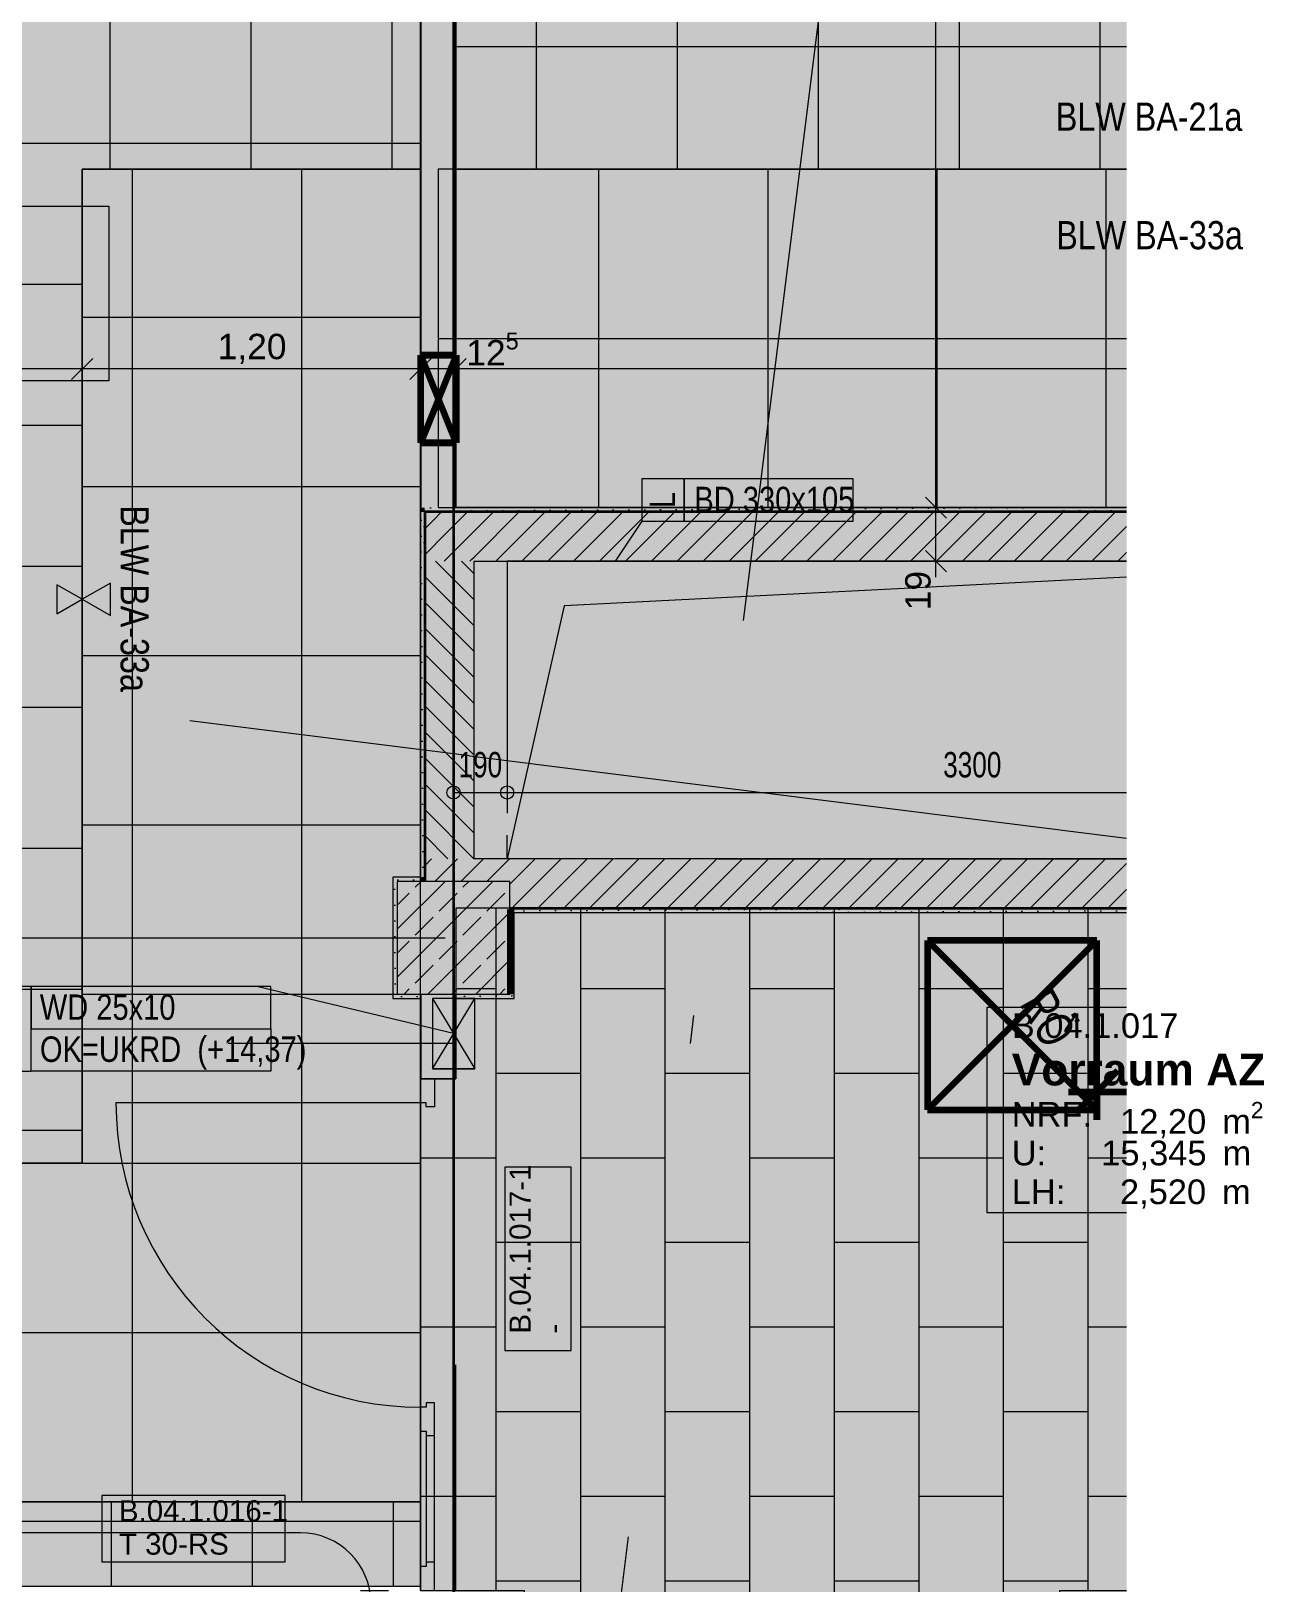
# Model space of a CAD drawing. Header units: metres. Extents: x -22.4 to 53.1, y 133.6 to 157.9.
# Drawn here: x 29.27 to 33.64, y 143.82 to 149.32 of the extents above; entities that cross this region are included whole.
import ezdxf

# ---------------------------------------------------------------- set-up
doc = ezdxf.new("R2010")
doc.units = ezdxf.units.M
doc.header["$MEASUREMENT"] = 0
for name, pattern in [('Punktlinie', [0.0035, 0, -0.0035]), ('Strich-Doppel-Punktlinie', [0.006, 0.004, -0.0005, 0.00025, -0.0005, 0.00025, -0.0005]), ('Strichlinie', [0.004, 0.003, -0.001]), ('Strichlinie-über-Schnitt', [0.0023, 0.0008, -0.0015]), ('Strichpunktlinie', [0.006703, 0.003528, -0.001764, 0, -0.001411])]:
    doc.linetypes.add(name, pattern=pattern)
for name, color, linetype in [('00  Raster', 7, 'Continuous'), ('10  Stützen', 7, 'Continuous'), ('10  Stützen_Schnittschraffur', 7, 'Continuous'), ('10  Treppen + Rampen', 7, 'Continuous'), ('10  Wand Massiv', 7, 'Continuous'), ('10  Wand Massiv_Schnittschraffur', 7, 'Continuous'), ('20  Boden Aufbauten', 7, 'Continuous'), ('20  Boden Aufbauten_Deckschraffur', 7, 'Continuous'), ('20  Bodenspiegel + Einbauten', 7, 'Continuous'), ('20  Dach Aufbauten', 7, 'Continuous'), ('20  Wand Leichtbau', 7, 'Continuous'), ('20  Wand Leichtbau_Deckschraffur', 7, 'Continuous'), ('20  Wand Leichtbau_Schnittschraffur', 7, 'Continuous'), ('20  Wand Leichtbau_Tür', 7, 'Continuous'), ('40 Bemaßung 1_ 50 Bodenspiegel', 7, 'Continuous'), ('40 Text Ausbau 1_50 Bodenspiegel', 7, 'Continuous'), ('50  NUF - Raumstempel', 7, 'Continuous'), ('BAE-SUD-Bem', 7, 'Continuous'), ('BAE-SUD-DD', 7, 'Continuous'), ('BAE-SUD-Text', 7, 'Continuous'), ('EPS-SUD-BD', 7, 'Continuous'), ('EPS-SUD-DD', 7, 'Continuous'), ('EPS-SUD-WD', 7, 'Continuous'), ('Neubau_10  Treppen + Rampen', 7, 'Continuous'), ('Neubau_20  Boden Aufbauten', 7, 'Continuous'), ('Neubau_20  Boden Aufbauten_Deckschraffur', 7, 'Continuous'), ('Neubau_20  Möbel', 7, 'Continuous'), ('Neubau_20  Wand Leichtbau', 7, 'Continuous'), ('Neubau_40 Text Ausbau 1_50 Bodenspiegel', 7, 'Continuous'), ('Neubau_50  NUF - Raumstempel', 7, 'Continuous'), ('Neubau_50 NUF - Raumstempel MIETERAUSBAU', 7, 'Continuous')]:
    doc.layers.add(name, color=color, linetype=linetype)
doc.styles.add('ERSTELLTER_STIL_1', font='')
doc.styles.add('ERSTELLTER_STIL_2', font='')
doc.styles.add('ERSTELLTER_STIL_3', font='')
doc.styles.get('ERSTELLTER_STIL_1').set_extended_font_data('Arial')
doc.styles.get('ERSTELLTER_STIL_2').set_extended_font_data('Arial Narrow')
doc.styles.get('ERSTELLTER_STIL_3').set_extended_font_data('Arial', bold=True)
pattern_1 = [(26.86749, (-110.107942, 75.264664), (-0.0112982155, 0.0223013526), [0, -0.025])]
pattern_2 = [(224.999996, (-110.10794, 75.264664), (-0.045961936, 0.045961942), [])]
pattern_3 = [(44.999996, (-110.10794, 75.264664), (-0.045961936, 0.045961942), [])]

# ---------------------------------------------------------------- blocks, each defined once
blk = doc.blocks.new('*X4', base_point=(-23.4289, 120.7796))
at = {"layer": '20  Boden Aufbauten_Deckschraffur', "color": 254, "linetype": 'Continuous', "lineweight": 18, "ltscale": 1000, "true_color": 0xdfdfdf}
for p, q in [((30.9184, 146.2099), (30.9184, 145.6247)), ((31.2184, 146.2099), (31.2184, 145.6247)), ((31.2184, 146.2099), (31.2184, 145.6247)), ((31.5184, 146.2099), (31.5184, 145.6247)), ((31.8184, 146.2099), (31.8184, 145.6247)), ((31.8184, 146.2099), (31.8184, 145.6247)), ((32.1184, 146.2099), (32.1184, 145.6247)), ((32.4184, 146.2099), (32.4184, 145.6247)), ((32.4184, 146.2099), (32.4184, 145.6247)), ((32.7184, 146.2099), (32.7184, 145.6247)), ((33.0184, 146.2099), (33.0184, 145.6247)), ((33.0184, 146.2099), (33.0184, 145.6247)), ((30.7759, 145.9247), (30.9184, 145.9247)), ((31.2184, 145.9247), (31.5184, 145.9247)), ((31.8184, 145.9247), (32.1184, 145.9247)), ((32.4184, 145.9247), (32.7184, 145.9247)), ((33.0184, 145.9247), (33.1556, 145.9247)), ((30.9184, 145.6247), (30.9184, 144.7247)), ((30.9184, 145.6247), (30.9184, 144.7247)), ((30.9184, 145.6247), (31.2184, 145.6247)), ((31.2184, 145.6247), (31.2184, 144.7247)), ((31.5184, 145.6247), (31.5184, 144.7247)), ((31.5184, 145.6247), (31.5184, 144.7247)), ((31.5184, 145.6247), (31.8184, 145.6247)), ((31.8184, 145.6247), (31.8184, 144.7247)), ((32.1184, 145.6247), (32.1184, 144.7247)), ((32.1184, 145.6247), (32.1184, 144.7247)), ((32.1184, 145.6247), (32.4184, 145.6247)), ((32.4184, 145.6247), (32.4184, 144.7247)), ((32.7184, 145.6247), (32.7184, 144.7247)), ((32.7184, 145.6247), (32.7184, 144.7247)), ((32.7184, 145.6247), (33.0184, 145.6247)), ((33.0184, 145.6247), (33.0184, 144.7247)), ((30.6509, 145.3247), (30.9184, 145.3247)), ((31.2184, 145.3247), (31.5184, 145.3247)), ((31.8184, 145.3247), (32.1184, 145.3247)), ((32.4184, 145.3247), (32.7184, 145.3247)), ((33.0184, 145.3247), (33.1556, 145.3247)), ((30.9184, 145.0247), (31.2184, 145.0247)), ((31.5184, 145.0247), (31.8184, 145.0247)), ((32.1184, 145.0247), (32.4184, 145.0247)), ((32.7184, 145.0247), (33.0184, 145.0247)), ((30.6509, 144.7247), (30.9184, 144.7247)), ((30.9184, 144.7247), (30.9184, 143.8247)), ((31.2184, 144.7247), (31.2184, 143.8247)), ((31.2184, 144.7247), (31.2184, 143.8247)), ((31.2184, 144.7247), (31.5184, 144.7247)), ((31.5184, 144.7247), (31.5184, 143.8247)), ((31.8184, 144.7247), (31.8184, 143.8247)), ((31.8184, 144.7247), (31.8184, 143.8247)), ((31.8184, 144.7247), (32.1184, 144.7247)), ((32.1184, 144.7247), (32.1184, 143.8247)), ((32.4184, 144.7247), (32.4184, 143.8247)), ((32.4184, 144.7247), (32.4184, 143.8247)), ((32.4184, 144.7247), (32.7184, 144.7247)), ((32.7184, 144.7247), (32.7184, 143.8247)), ((33.0184, 144.7247), (33.0184, 143.8247)), ((33.0184, 144.7247), (33.0184, 143.8247)), ((33.0184, 144.7247), (33.1556, 144.7247)), ((30.9184, 144.4247), (31.2184, 144.4247)), ((31.5184, 144.4247), (31.8184, 144.4247)), ((32.1184, 144.4247), (32.4184, 144.4247)), ((32.7184, 144.4247), (33.0184, 144.4247)), ((30.6509, 144.1247), (30.9184, 144.1247)), ((31.2184, 144.1247), (31.5184, 144.1247)), ((31.8184, 144.1247), (32.1184, 144.1247)), ((32.4184, 144.1247), (32.7184, 144.1247)), ((33.0184, 144.1247), (33.1556, 144.1247)), ((30.9184, 143.8247), (30.9184, 143.7899)), ((30.9184, 143.8247), (30.9184, 143.7899)), ((30.9184, 143.8247), (31.2184, 143.8247)), ((31.2184, 143.8247), (31.2184, 143.0899)), ((31.5184, 143.8247), (31.5184, 143.0899)), ((31.5184, 143.8247), (31.5184, 143.0899)), ((31.5184, 143.8247), (31.8184, 143.8247)), ((31.8184, 143.8247), (31.8184, 142.9899)), ((32.1184, 143.8247), (32.1184, 142.9899)), ((32.1184, 143.8247), (32.1184, 142.9899)), ((32.1184, 143.8247), (32.4184, 143.8247)), ((32.4184, 143.8247), (32.4184, 142.9899)), ((32.7184, 143.8247), (32.7184, 142.9899)), ((32.7184, 143.8247), (32.7184, 142.9899)), ((32.7184, 143.8247), (33.0184, 143.8247)), ((33.0184, 143.8247), (33.0184, 143.7899)), ((31.2184, 143.5247), (31.5184, 143.5247)), ((31.8184, 143.5247), (32.1184, 143.5247)), ((32.4184, 143.5247), (32.7184, 143.5247)), ((31.0184, 143.2247), (31.2184, 143.2247)), ((31.5184, 143.2247), (31.8184, 143.2247)), ((32.1184, 143.2247), (32.4184, 143.2247)), ((32.7184, 143.2247), (32.9184, 143.2247))]:
    blk.add_line(p, q, dxfattribs=at)

msp = doc.modelspace()

# ---------------------------------------------------------------- hatches: boundary and pattern name
at = {"layer": '10  Stützen_Schnittschraffur', "linetype": 'Continuous', "lineweight": 0, "true_color": 0xffffff}
for points in [[(30.6509, 146.3199), (30.5534, 146.3199), (30.5534, 145.8899), (30.6509, 145.8899), (30.6509, 145.9049), (30.5684, 145.9049), (30.5684, 146.3049), (30.6509, 146.3049)], [(30.5684, 145.9049), (30.9684, 145.9049), (30.9684, 146.3049), (30.5684, 146.3049)], [(30.6659, 146.3199), (30.6509, 146.3199), (30.6509, 146.3049), (30.6659, 146.3049)], [(30.9684, 145.9049), (30.7759, 145.9049), (30.7759, 145.8899), (30.9834, 145.8899), (30.9834, 146.1949), (30.9684, 146.1949)], [(30.9834, 146.2099), (30.9684, 146.2099), (30.9684, 146.1949), (30.9834, 146.1949)]]:
    msp.add_hatch(color=7, dxfattribs=at).paths.add_polyline_path(points)
at = {"layer": '10  Stützen_Schnittschraffur', "linetype": 'Continuous', "lineweight": 13, "true_color": 0x000100}
h = msp.add_hatch(dxfattribs=at)
h.set_pattern_fill('Gips_0001', color=98, style=0, pattern_type=2)
h.set_pattern_definition(pattern_1)
h.paths.add_polyline_path([(30.6509, 146.3199), (30.5534, 146.3199), (30.5534, 145.8899), (30.6509, 145.8899), (30.6509, 145.9049), (30.5684, 145.9049), (30.5684, 146.3049), (30.6509, 146.3049)])
h = msp.add_hatch(dxfattribs=at)
h.set_pattern_fill('Beton__Stahlbeton_0001', color=98, style=0, pattern_type=2)
h.set_pattern_definition([(225, (30.56843, 146.30491), (-0.084853, 0.084853), []), (225, (30.526, 146.34733), (-0.084853, 0.084853), [0.09, -0.03])])
h.paths.add_polyline_path([(30.5684, 145.9049), (30.9684, 145.9049), (30.9684, 146.3049), (30.5684, 146.3049)])
h = msp.add_hatch(dxfattribs=at)
h.set_pattern_fill('Gips_0001', color=98, style=0, pattern_type=2)
h.set_pattern_definition(pattern_1)
h.paths.add_polyline_path([(30.6659, 146.3199), (30.6509, 146.3199), (30.6509, 146.3049), (30.6659, 146.3049)])
h = msp.add_hatch(dxfattribs=at)
h.set_pattern_fill('Gips_0001', color=98, style=0, pattern_type=2)
h.set_pattern_definition(pattern_1)
h.paths.add_polyline_path([(30.9684, 145.9049), (30.7759, 145.9049), (30.7759, 145.8899), (30.9834, 145.8899), (30.9834, 146.1949), (30.9684, 146.1949)])
h = msp.add_hatch(dxfattribs=at)
h.set_pattern_fill('Gips_0001', color=98, style=0, pattern_type=2)
h.set_pattern_definition(pattern_1)
h.paths.add_polyline_path([(30.9834, 146.2099), (30.9684, 146.2099), (30.9684, 146.1949), (30.9834, 146.1949)])
at = {"layer": '10  Treppen + Rampen', "linetype": 'Continuous', "lineweight": 0, "ltscale": 1000, "true_color": 0x000000}
for points in [[(30.715, 148.0154), (30.7775, 148.1704), (30.6525, 148.1704)], [(30.6525, 147.8604), (30.7775, 147.8604), (30.715, 148.0154)]]:
    msp.add_hatch(color=18, dxfattribs=at).paths.add_polyline_path(points)
at = {"layer": '10  Wand Massiv_Schnittschraffur', "linetype": 'Continuous', "lineweight": 0, "true_color": 0xffffff}
for points in [[(30.6659, 147.6152), (30.6509, 147.6302), (30.6509, 147.6152)], [(30.6659, 147.6302), (30.6509, 147.6302), (30.6659, 147.6152)], [(30.6509, 147.6152), (30.6509, 146.3199), (30.6659, 146.3199), (30.6659, 147.6152)], [(30.6659, 147.6302), (30.6659, 147.6152), (33.1556, 147.6152), (33.1556, 147.6302)], [(30.8409, 147.4402), (30.6659, 147.6152), (30.6659, 147.4402)], [(30.8409, 147.6152), (30.6659, 147.6152), (30.8409, 147.4402)], [(33.1556, 147.6152), (30.8409, 147.6152), (30.8409, 147.4402), (33.1556, 147.4402)], [(30.8409, 146.3849), (30.8409, 147.4402), (30.6659, 147.4402), (30.6659, 146.3849)], [(30.6659, 146.3849), (30.6659, 146.3049), (30.7609, 146.3049), (30.8409, 146.3849)], [(30.7609, 146.3049), (30.8409, 146.3049), (30.8409, 146.3849)], [(30.8409, 146.3849), (30.8409, 146.3049), (30.9684, 146.3049), (30.9684, 146.2099), (33.1556, 146.2099), (33.1556, 146.3849)], [(30.9834, 146.2099), (30.9834, 146.1949), (33.1556, 146.1949), (33.1556, 146.2099)]]:
    msp.add_hatch(color=7, dxfattribs=at).paths.add_polyline_path(points)
at = {"layer": '10  Wand Massiv_Schnittschraffur', "linetype": 'Continuous', "lineweight": 13, "true_color": 0x000100}
h = msp.add_hatch(dxfattribs=at)
h.set_pattern_fill('Gips_0001', color=98, style=0, pattern_type=2)
h.set_pattern_definition(pattern_1)
h.paths.add_polyline_path([(30.6659, 147.6152), (30.6509, 147.6302), (30.6509, 147.6152)])
h = msp.add_hatch(dxfattribs=at)
h.set_pattern_fill('Gips_0001', color=98, style=0, pattern_type=2)
h.set_pattern_definition(pattern_1)
h.paths.add_polyline_path([(30.6659, 147.6302), (30.6509, 147.6302), (30.6659, 147.6152)])
h = msp.add_hatch(dxfattribs=at)
h.set_pattern_fill('Gips_0001', color=98, style=0, pattern_type=2)
h.set_pattern_definition(pattern_1)
h.paths.add_polyline_path([(30.6509, 147.6152), (30.6509, 146.3199), (30.6659, 146.3199), (30.6659, 147.6152)])
h = msp.add_hatch(dxfattribs=at)
h.set_pattern_fill('Gips_0001', color=98, style=0, pattern_type=2)
h.set_pattern_definition(pattern_1)
h.paths.add_polyline_path([(30.6659, 147.6302), (30.6659, 147.6152), (33.1556, 147.6152), (33.1556, 147.6302)])
h = msp.add_hatch(dxfattribs=at)
h.set_pattern_fill('MW_Kalksandstein_0001', color=98, style=0, pattern_type=2)
h.set_pattern_definition(pattern_2)
h.paths.add_polyline_path([(30.8409, 147.4402), (30.6659, 147.6152), (30.6659, 147.4402)])
h = msp.add_hatch(dxfattribs=at)
h.set_pattern_fill('MW_Kalksandstein_0001', color=98, style=0, pattern_type=2)
h.set_pattern_definition(pattern_2)
h.paths.add_polyline_path([(30.8409, 147.6152), (30.6659, 147.6152), (30.8409, 147.4402)])
h = msp.add_hatch(dxfattribs=at)
h.set_pattern_fill('MW_Kalksandstein_0001', color=98, style=0, pattern_type=2)
h.set_pattern_definition(pattern_2)
h.paths.add_polyline_path([(33.1556, 147.6152), (30.8409, 147.6152), (30.8409, 147.4402), (33.1556, 147.4402)])
h = msp.add_hatch(dxfattribs=at)
h.set_pattern_fill('MW_Kalksandstein_0001', color=98, style=0, pattern_type=2)
h.set_pattern_definition([(314.999996, (-110.10794, 75.264664), (0.045961942, 0.045961936), [])])
h.paths.add_polyline_path([(30.8409, 146.3849), (30.8409, 147.4402), (30.6659, 147.4402), (30.6659, 146.3849)])
h = msp.add_hatch(dxfattribs=at)
h.set_pattern_fill('MW_Kalksandstein_0001', color=98, style=0, pattern_type=2)
h.set_pattern_definition(pattern_3)
h.paths.add_polyline_path([(30.6659, 146.3849), (30.6659, 146.3049), (30.7609, 146.3049), (30.8409, 146.3849)])
h = msp.add_hatch(dxfattribs=at)
h.set_pattern_fill('MW_Kalksandstein_0001', color=98, style=0, pattern_type=2)
h.set_pattern_definition(pattern_3)
h.paths.add_polyline_path([(30.7609, 146.3049), (30.8409, 146.3049), (30.8409, 146.3849)])
h = msp.add_hatch(dxfattribs=at)
h.set_pattern_fill('MW_Kalksandstein_0001', color=98, style=0, pattern_type=2)
h.set_pattern_definition(pattern_3)
h.paths.add_polyline_path([(30.8409, 146.3849), (30.8409, 146.3049), (30.9684, 146.3049), (30.9684, 146.2099), (33.1556, 146.2099), (33.1556, 146.3849)])
h = msp.add_hatch(dxfattribs=at)
h.set_pattern_fill('Gips_0001', color=98, style=0, pattern_type=2)
h.set_pattern_definition(pattern_1)
h.paths.add_polyline_path([(30.9834, 146.2099), (30.9834, 146.1949), (33.1556, 146.1949), (33.1556, 146.2099)])
at = {"layer": '20  Boden Aufbauten_Deckschraffur', "linetype": 'Continuous', "lineweight": 0, "true_color": 0xffffff}
msp.add_hatch(color=7, dxfattribs=at).paths.add_polyline_path([(30.7759, 145.6049), (30.6509, 145.6049), (30.6509, 144.2749), (30.6509, 143.7899), (31.0184, 143.7899), (31.0184, 143.0899), (31.6684, 143.0899), (31.6684, 142.9899), (32.7284, 142.9899), (32.7284, 143.0899), (32.9184, 143.0899), (32.9184, 143.7899), (33.1556, 143.7899), (33.1556, 146.2099), (30.7759, 146.2099)])
at = {"layer": '20  Wand Leichtbau_Deckschraffur', "linetype": 'Continuous', "lineweight": 0, "true_color": 0xffffff}
msp.add_hatch(color=7, dxfattribs=at).paths.add_polyline_path([(30.6709, 144.3399), (30.6709, 144.3549), (30.6509, 144.3549), (30.6509, 143.8749), (30.6709, 143.8749), (30.6709, 143.8899), (30.7009, 143.8899), (30.7009, 144.3399)])
at = {"layer": '20  Wand Leichtbau_Schnittschraffur', "linetype": 'Continuous', "lineweight": 18}
for points in [[(30.7759, 152.1899), (30.6509, 152.1899), (30.6509, 147.6302), (30.7759, 147.6302)], [(30.6509, 145.9049), (30.6509, 145.6049), (30.7759, 145.6049), (30.7759, 145.9049)]]:
    msp.add_hatch(color=9, dxfattribs=at).paths.add_polyline_path(points)
at = {"layer": '20  Wand Leichtbau_Schnittschraffur', "linetype": 'Continuous', "lineweight": 0, "true_color": 0xffffff}
for points in [[(30.7009, 145.6049), (30.6509, 145.6049), (30.6509, 145.5199), (30.6709, 145.5199), (30.6709, 145.5049), (30.7009, 145.5049)], [(30.6709, 144.3549), (30.6709, 144.3399), (30.7009, 144.3399), (30.7009, 144.4549), (30.6709, 144.4549), (30.6709, 144.4399), (30.6509, 144.4399), (30.6509, 144.3549)], [(30.7009, 143.7899), (30.7009, 143.8899), (30.6709, 143.8899), (30.6709, 143.8749), (30.6509, 143.8749), (30.6509, 143.7899)]]:
    msp.add_hatch(color=7, dxfattribs=at).paths.add_polyline_path(points)
at = {"layer": 'EPS-SUD-WD', "linetype": 'Continuous', "lineweight": 18, "ltscale": 1000}
for points in [[(30.8434, 145.8899), (30.6934, 145.8899), (30.7684, 145.7648)], [(30.6935, 145.6398), (30.8434, 145.6398), (30.7684, 145.7648)]]:
    msp.add_hatch(color=255, dxfattribs=at).paths.add_polyline_path(points)
at = {"layer": 'Neubau_10  Treppen + Rampen', "linetype": 'Continuous', "lineweight": 0, "true_color": 0x8f8f8f}
msp.add_hatch(color=252, dxfattribs=at).paths.add_polyline_path([(28.7749, 133.7291), (33.1556, 133.7291), (33.1556, 153.3959), (30.7684, 153.3959), (30.7684, 137.7749), (29.282, 137.7749)])
at = {"layer": 'Neubau_20  Boden Aufbauten_Deckschraffur', "linetype": 'Continuous', "lineweight": 0, "true_color": 0xffffff}
h = msp.add_hatch(color=7, dxfattribs=at)
h.paths.add_polyline_path([(-1.5691, 152.8749), (-1.5691, 148.1899), (3.8309, 148.1899), (3.8309, 145.6049), (-1.6666, 145.6049), (-1.6666, 145.3049), (29.4509, 145.3049), (29.4509, 148.8302), (30.6509, 148.8302), (30.6509, 152.1899), (30.5714, 152.1899), (30.5714, 152.5899), (30.7434, 152.5899), (30.7434, 152.8757), (3.7934, 152.8749)])
h.paths.add_polyline_path([(9.1184, 145.6049), (9.1184, 148.1899), (14.6184, 148.1899), (14.6184, 145.6049), (13.0834, 145.6049), (13.0834, 145.7949), (10.6384, 145.7949), (10.6384, 145.6049)], flags=0)
at = {"layer": 'Neubau_20  Boden Aufbauten_Deckschraffur', "linetype": 'Continuous', "lineweight": 18}
h = msp.add_hatch(dxfattribs=at)
h.set_pattern_fill('Verband__Quadrat__50x50__4D', color=6, style=0, pattern_type=2)
h.set_pattern_definition([(8e-13, (15.05054, 148.9226), (0, 0.5), []), (90, (15.05054, 148.9226), (-0.5, 0), [])])
h.paths.add_polyline_path([(-1.5691, 152.8749), (-1.5691, 148.1899), (3.8309, 148.1899), (3.8309, 145.6049), (-1.6666, 145.6049), (-1.6666, 145.3049), (29.4509, 145.3049), (29.4509, 148.8302), (30.6509, 148.8302), (30.6509, 152.1899), (30.5714, 152.1899), (30.5714, 152.5899), (30.7434, 152.5899), (30.7434, 152.8757), (3.7934, 152.8749)])
h.paths.add_polyline_path([(9.1184, 145.6049), (9.1184, 148.1899), (14.6184, 148.1899), (14.6184, 145.6049), (13.0834, 145.6049), (13.0834, 145.7949), (10.6384, 145.7949), (10.6384, 145.6049)], flags=0)
at = {"layer": 'Neubau_20  Boden Aufbauten_Deckschraffur', "linetype": 'Continuous', "lineweight": 0, "true_color": 0xffffff}
for points in [[(30.7759, 152.59), (30.7759, 148.8302), (33.1556, 148.8302), (33.1556, 152.875), (30.7934, 152.875), (30.7934, 152.59)], [(-1.6166, 144.1049), (-1.6166, 143.8049), (30.6509, 143.8049), (30.6509, 144.1049), (7.7559, 144.1049), (4.5184, 144.1049)]]:
    msp.add_hatch(color=7, dxfattribs=at).paths.add_polyline_path(points)
at = {"layer": 'Neubau_20  Boden Aufbauten_Deckschraffur', "linetype": 'Continuous', "lineweight": 18}
h = msp.add_hatch(dxfattribs=at)
h.set_pattern_fill('Verband__Quadrat__50x50__4D', color=6, style=0, pattern_type=2)
h.set_pattern_definition([(180, (37.5622, 139.7653), (-7e-09, 0.5), []), (270, (37.5622, 139.7653), (0.5, 7e-09), [])])
h.paths.add_polyline_path([(30.7759, 152.59), (30.7759, 148.8302), (33.1556, 148.8302), (33.1556, 152.875), (30.7934, 152.875), (30.7934, 152.59)])
at = {"layer": 'Neubau_20  Boden Aufbauten_Deckschraffur', "linetype": 'Continuous', "lineweight": 50, "true_color": 0xefefef}
for points in [[(-1.6316, 145.3049), (-1.6316, 144.1049), (30.6509, 144.1049), (30.6509, 145.3049), (30.6509, 148.8302), (29.4509, 148.8302), (29.4509, 145.3049)], [(30.7134, 147.6302), (33.1556, 147.6302), (33.1556, 148.8302), (30.7134, 148.8302)]]:
    msp.add_hatch(color=7, dxfattribs=at).paths.add_polyline_path(points)
at = {"layer": 'Neubau_20  Boden Aufbauten_Deckschraffur', "linetype": 'Continuous', "lineweight": 13, "true_color": 0x17c90e}
h = msp.add_hatch(dxfattribs=at)
h.set_pattern_fill('Verband__Quadrat__50x50__4D', color=92, style=0, pattern_type=2)
h.set_pattern_definition([(7e-13, (11.62936, 144.10494), (2e-07, 0.6), []), (90, (11.62936, 144.10494), (-0.6, 0), [])])
h.paths.add_polyline_path([(-1.6316, 145.3049), (-1.6316, 144.1049), (30.6509, 144.1049), (30.6509, 145.3049), (30.6509, 148.8302), (29.4509, 148.8302), (29.4509, 145.3049)])
h = msp.add_hatch(dxfattribs=at)
h.set_pattern_fill('Verband__Quadrat__50x50__4D', color=92, style=0, pattern_type=2)
h.set_pattern_definition([(180, (36.6834, 148.8302), (0, 0.6), []), (90, (36.6834, 148.8302), (-0.6, 4e-08), [])])
h.paths.add_polyline_path([(30.7134, 147.6302), (33.1556, 147.6302), (33.1556, 148.8302), (30.7134, 148.8302)])
at = {"layer": 'Neubau_20  Boden Aufbauten_Deckschraffur', "linetype": 'Continuous', "lineweight": 18}
h = msp.add_hatch(dxfattribs=at)
h.set_pattern_fill('Verband__Quadrat__50x50__4D', color=6, style=0, pattern_type=2)
h.set_pattern_definition([(360, (14.0547, 142.5352), (2e-07, 0.5), []), (90, (14.0547, 142.5352), (-0.5, 2e-07), [])])
h.paths.add_polyline_path([(-1.6166, 144.1049), (-1.6166, 143.8049), (30.6509, 143.8049), (30.6509, 144.1049), (7.7559, 144.1049), (4.5184, 144.1049)])
at = {"layer": 'Neubau_40 Text Ausbau 1_50 Bodenspiegel', "linetype": 'Continuous', "lineweight": 0, "true_color": 0xffffff}
for points in [[(29.4509, 147.3051), (29.3611, 147.3569), (29.3612, 147.2532)], [(29.4509, 147.3051), (29.5509, 147.2473), (29.5509, 147.3628)]]:
    msp.add_hatch(color=7, dxfattribs=at).paths.add_polyline_path(points)

# ---------------------------------------------------------------- linework, layer by layer
at = {"layer": '00  Raster', "color": 7, "linetype": 'Strichpunktlinie', "lineweight": 13, "ltscale": 1000}
for p, q in [((30.1044, 133.7291), (33.1297, 157.8648)), ((30.7684, 138.9891), (30.7684, 155.8899)), ((30.8248, 146.75), (29.8326, 146.8744)), ((30.8248, 146.75), (33.1556, 146.4579))]:
    msp.add_line(p, q, dxfattribs=at)
at = {"layer": '00  Raster', "color": 5, "linetype": 'Strichpunktlinie', "lineweight": 13, "ltscale": 1000}
msp.add_line((-20.4108, 146.1049), (33.1556, 146.1049), dxfattribs=at)
at = {"layer": '10  Stützen', "color": 7, "linetype": 'Continuous', "lineweight": 13, "ltscale": 1000, "flags": 128}
for points in [[(30.6509, 146.3199), (30.5534, 146.3199), (30.5534, 145.8899), (30.6509, 145.8899)], [(30.7759, 145.8899), (30.9834, 145.8899), (30.9834, 146.1949)]]:
    msp.add_lwpolyline(points, dxfattribs=at)
msp.add_lwpolyline([(30.5684, 145.9049), (30.9684, 145.9049), (30.9684, 146.3049), (30.5684, 146.3049)], close=True, dxfattribs=at)
at = {"layer": '10  Treppen + Rampen', "color": 7, "linetype": 'Continuous', "lineweight": 100, "ltscale": 1000}
for p, q in [((33.0501, 145.4949), (32.4501, 146.0949)), ((33.0501, 146.0949), (32.4501, 145.4949)), ((33.0501, 146.0949), (32.4501, 146.0949)), ((32.4501, 146.0949), (32.4501, 145.4949)), ((33.0501, 145.4949), (33.0501, 146.0949)), ((32.4501, 145.4949), (33.0501, 145.4949))]:
    msp.add_line(p, q, dxfattribs=at)
at = {"layer": '10  Wand Massiv', "color": 7, "linetype": 'Continuous', "lineweight": 35, "ltscale": 1000}
for p, q in [((30.6659, 147.6152), (30.6659, 147.4402)), ((30.8409, 147.6152), (30.6659, 147.6152)), ((30.6659, 147.6152), (30.6659, 147.4402)), ((33.1556, 147.6152), (30.8409, 147.6152)), ((30.6659, 147.4402), (30.6659, 146.3849)), ((30.6659, 146.3849), (30.6659, 146.3049)), ((30.6659, 146.3849), (30.6659, 146.3049)), ((30.9684, 146.2099), (33.1556, 146.2099))]:
    msp.add_line(p, q, dxfattribs=at)
at = {"layer": '10  Wand Massiv', "color": 7, "linetype": 'Continuous', "lineweight": 13, "ltscale": 1000, "flags": 128}
for points in [[(30.6509, 147.6302), (30.6509, 147.6152)], [(30.6509, 147.6152), (30.6509, 146.3199)], [(33.1556, 147.6302), (30.7759, 147.6302)], [(30.8409, 147.4402), (33.1556, 147.4402)], [(30.8409, 146.3849), (30.8409, 147.4402)], [(33.1556, 146.3849), (30.8409, 146.3849)], [(30.9834, 146.1949), (33.1556, 146.1949)]]:
    msp.add_lwpolyline(points, dxfattribs=at)
msp.add_lwpolyline([(29.5212, 143.8913), (30.1712, 143.8913), (30.1712, 144.127), (29.5212, 144.127)], close=True, dxfattribs=at)
at = {"layer": '20  Boden Aufbauten', "color": 7, "linetype": 'Continuous', "lineweight": 13, "ltscale": 1000, "flags": 128}
msp.add_lwpolyline([(33.1556, 146.2099), (30.7759, 146.2099), (30.7759, 145.6049), (30.6509, 145.6049), (30.6509, 144.2749), (30.6509, 143.7899), (31.0184, 143.7899), (31.0184, 143.0899), (31.6684, 143.0899), (31.6684, 142.9899), (32.7284, 142.9899), (32.7284, 143.0899), (32.9184, 143.0899), (32.9184, 143.7899), (33.1556, 143.7899)], dxfattribs=at)
at = {"layer": '20  Bodenspiegel + Einbauten', "color": 251, "linetype": 'Strich-Doppel-Punktlinie', "lineweight": 18, "ltscale": 1000, "true_color": 0x5f5f5f}
msp.add_line((30.225, 143.9945), (28.9261, 143.9945), dxfattribs=at)
msp.add_arc((30.225, 143.7445), 0.25, 0, 90, dxfattribs=at)
at = {"layer": '20  Wand Leichtbau', "color": 7, "linetype": 'Continuous', "lineweight": 13, "ltscale": 1000}
for p, q in [((30.6509, 145.6049), (30.7009, 145.6049)), ((30.7009, 145.6049), (30.7759, 145.6049))]:
    msp.add_line(p, q, dxfattribs=at)
at = {"layer": '20  Wand Leichtbau', "color": 7, "linetype": 'Continuous', "lineweight": 25, "ltscale": 1000, "flags": 128}
for points in [[(30.6509, 152.1899), (30.6509, 147.6302)], [(30.7759, 147.6302), (30.7759, 152.1899)], [(30.6509, 145.9049), (30.6509, 145.6049)], [(30.7759, 145.6049), (30.7759, 145.9049)]]:
    msp.add_lwpolyline(points, dxfattribs=at)
at = {"layer": '20  Wand Leichtbau', "color": 7, "linetype": 'Continuous', "lineweight": 13, "ltscale": 1000, "flags": 128}
msp.add_lwpolyline([(31.1855, 144.641), (31.1855, 145.291), (30.9498, 145.291), (30.9498, 144.641)], close=True, dxfattribs=at)
at = {"layer": '20  Wand Leichtbau_Tür', "color": 7, "linetype": 'Strichlinie-über-Schnitt', "lineweight": 13, "ltscale": 1000}
for p, q in [((30.6509, 143.7899), (30.6509, 145.6049)), ((30.7759, 143.7899), (30.7759, 145.6049))]:
    msp.add_line(p, q, dxfattribs=at)
at = {"layer": '20  Wand Leichtbau_Tür', "color": 7, "linetype": 'Continuous', "lineweight": 18, "ltscale": 1000}
for p, q in [((30.6509, 145.5199), (30.6509, 145.6049)), ((30.6509, 145.6049), (30.7009, 145.6049)), ((30.7009, 145.6049), (30.7009, 145.5049)), ((30.6509, 145.5199), (29.5709, 145.5199)), ((30.6709, 145.5199), (30.6509, 145.5199)), ((30.6709, 145.5049), (30.6709, 145.5199)), ((30.7009, 145.5049), (30.6709, 145.5049)), ((30.6709, 144.4399), (30.6509, 144.4399)), ((30.6509, 144.4399), (30.6509, 144.3549)), ((30.7009, 144.4549), (30.6709, 144.4549)), ((30.6709, 144.4549), (30.6709, 144.4399)), ((30.7009, 144.3399), (30.7009, 144.4549)), ((30.6509, 144.3549), (30.6509, 143.8749)), ((30.6509, 144.3549), (30.6709, 144.3549)), ((30.6709, 144.3549), (30.6709, 144.3399)), ((30.6709, 144.3399), (30.7009, 144.3399)), ((30.6709, 144.3399), (30.6709, 143.8899)), ((30.7009, 143.8899), (30.7009, 144.3399)), ((30.6709, 143.8749), (30.6509, 143.8749)), ((30.6509, 143.8749), (30.6509, 143.7899)), ((30.7009, 143.8899), (30.6709, 143.8899)), ((30.6709, 143.8899), (30.6709, 143.8749)), ((30.7009, 143.7899), (30.7009, 143.8899))]:
    msp.add_line(p, q, dxfattribs=at)
at = {"layer": '20  Wand Leichtbau_Tür', "color": 7, "linetype": 'Continuous', "lineweight": 13, "ltscale": 1000}
for p, q in [((30.6509, 145.6049), (30.7009, 145.6049)), ((30.6509, 145.6049), (30.7009, 145.6049)), ((30.7009, 145.6049), (30.7759, 145.6049))]:
    msp.add_line(p, q, dxfattribs=at)
msp.add_arc((30.6509, 145.5199), 1.08, 180, 270, dxfattribs=at)
at = {"layer": '40 Bemaßung 1_ 50 Bodenspiegel', "color": 7, "linetype": 'Continuous', "lineweight": 13, "ltscale": 1000}
for p, q in [((32.4797, 147.6302), (32.4797, 152.3899)), ((29.4509, 148.1923), (29.4509, 148.0517)), ((30.6509, 148.1923), (30.6509, 148.0517)), ((30.7759, 148.1923), (30.7759, 148.0517)), ((29.4509, 148.122), (25.3684, 148.122)), ((29.4134, 148.0845), (29.4884, 148.1595)), ((30.6509, 148.122), (29.4509, 148.122)), ((30.6134, 148.0845), (30.6884, 148.1595)), ((30.7759, 148.122), (30.6509, 148.122)), ((30.7384, 148.0845), (30.8134, 148.1595)), ((33.1556, 148.122), (30.7759, 148.122)), ((32.5501, 147.6302), (32.4094, 147.6302)), ((32.4422, 147.6677), (32.5172, 147.5927)), ((32.4797, 147.4402), (32.4797, 147.6302)), ((32.4422, 147.4777), (32.5172, 147.4027)), ((32.5501, 147.4402), (32.4094, 147.4402)), ((32.4797, 147.384), (32.4797, 147.4402))]:
    msp.add_line(p, q, dxfattribs=at)
at = {"layer": '50  NUF - Raumstempel', "color": 7, "linetype": 'Continuous', "lineweight": 13, "ltscale": 1000}
for p, q in [((33.1556, 145.8569), (32.6599, 145.8569)), ((32.6599, 145.8569), (32.6599, 145.1301)), ((32.6599, 145.1301), (33.1556, 145.1301))]:
    msp.add_line(p, q, dxfattribs=at)
at = {"layer": 'BAE-SUD-Bem', "color": 9, "linetype": 'Continuous', "lineweight": 18, "ltscale": 1000}
for p, q in [((30.7684, 146.5463), (30.7684, 146.6937)), ((30.9584, 146.6937), (30.9584, 146.5463)), ((30.9584, 146.6937), (30.9584, 146.5463)), ((30.7679, 146.62), (30.7674, 146.62)), ((30.7684, 146.62), (30.9584, 146.62)), ((30.9589, 146.62), (30.9594, 146.62)), ((30.9589, 146.62), (33.1556, 146.62))]:
    msp.add_line(p, q, dxfattribs=at)
at = {"layer": 'BAE-SUD-Bem', "color": 7, "linetype": 'Continuous', "lineweight": 100, "ltscale": 1000}
msp.add_line((30.97, 145.9049), (30.97, 146.2049), dxfattribs=at)
at = {"layer": 'BAE-SUD-Bem', "color": 9, "linetype": 'Continuous', "lineweight": 18, "ltscale": 1000}
for centre in [(30.7684, 146.62), (30.9584, 146.62), (30.9584, 146.62)]:
    msp.add_circle(centre, 0.0234, dxfattribs=at)
at = {"layer": 'BAE-SUD-DD', "color": 9, "linetype": 'Strichlinie', "lineweight": 18, "ltscale": 1000, "flags": 128}
for points in [[(33.1556, 147.3837), (31.1611, 147.2815), (30.9584, 146.3849), (30.9584, 147.4402), (33.1556, 147.4402)], [(33.1556, 147.4402), (30.9584, 147.4402), (30.9584, 146.3849), (33.1556, 146.3849)]]:
    msp.add_lwpolyline(points, dxfattribs=at)
at = {"layer": 'BAE-SUD-Text', "color": 7, "linetype": 'Continuous', "lineweight": 100, "ltscale": 1000}
for p, q in [((30.7775, 148.1704), (30.6525, 147.8604)), ((30.7775, 147.8604), (30.6525, 148.1704)), ((30.6525, 148.1704), (30.7775, 148.1704)), ((30.6525, 147.8604), (30.6525, 148.1704)), ((30.7775, 148.1704), (30.6525, 148.1704)), ((30.7775, 148.1704), (30.7775, 147.8604)), ((30.6525, 147.8604), (30.7775, 147.8604)), ((30.7775, 147.8604), (30.6525, 147.8604))]:
    msp.add_line(p, q, dxfattribs=at)
at = {"layer": 'BAE-SUD-Text', "color": 9, "linetype": 'Continuous', "lineweight": 18, "ltscale": 1000}
msp.add_line((31.4361, 147.5823), (31.3413, 147.4402), dxfattribs=at)
at = {"layer": 'BAE-SUD-Text', "color": 9, "linetype": 'Continuous', "lineweight": 18, "ltscale": 1000, "flags": 128}
for points in [[(31.5861, 147.5823), (31.5861, 147.7323), (31.4361, 147.7323), (31.4361, 147.5823)], [(32.1861, 147.5823), (32.1861, 147.7323), (31.5861, 147.7323), (31.5861, 147.5823)]]:
    msp.add_lwpolyline(points, close=True, dxfattribs=at)
at = {"layer": 'DEFPOINTS', "color": 9, "linetype": 'Continuous', "lineweight": 18, "ltscale": 1000}
for p, q in [((30.9584, 146.62), (30.9585, 146.62)), ((30.7684, 146.4332), (30.7685, 146.4332)), ((30.9584, 146.4332), (30.9585, 146.4332)), ((30.9584, 146.3849), (30.9585, 146.3849))]:
    msp.add_line(p, q, dxfattribs=at)
at = {"layer": 'EPS-SUD-BD', "color": 255, "linetype": 'Continuous', "lineweight": 18, "ltscale": 1000}
msp.add_line((30.7684, 145.7649), (30.0703, 145.9318), dxfattribs=at)
at = {"layer": 'EPS-SUD-BD', "color": 255, "linetype": 'Continuous', "lineweight": 18, "ltscale": 1000, "flags": 128}
for points in [[(29.2703, 145.6318), (29.2703, 145.9318), (29.1203, 145.9318), (29.1203, 145.6318)], [(30.1203, 145.7818), (30.1203, 145.9318), (29.2703, 145.9318), (29.2703, 145.7818)], [(30.1203, 145.7818), (30.1203, 145.6318), (29.2703, 145.6318), (29.2703, 145.7818)]]:
    msp.add_lwpolyline(points, close=True, dxfattribs=at)
at = {"layer": 'EPS-SUD-DD', "color": 7, "linetype": 'Continuous', "lineweight": 100, "ltscale": 1000}
for p, q in [((33.0501, 145.4585), (33.0501, 145.6585)), ((33.0501, 145.5585), (33.1251, 145.6335)), ((32.9501, 145.5585), (33.1556, 145.5584)), ((33.0501, 145.5585), (32.9751, 145.4835)), ((33.0501, 145.5585), (33.0501, 145.4585))]:
    msp.add_line(p, q, dxfattribs=at)
at = {"layer": 'EPS-SUD-WD', "color": 255, "linetype": 'Continuous', "lineweight": 18, "ltscale": 1000, "flags": 128}
for points in [[(30.8434, 145.8899), (30.6934, 145.8899), (30.6935, 145.6398), (30.8434, 145.6398)], [(30.8434, 145.8899), (30.6934, 145.8899), (30.8434, 145.6398), (30.6935, 145.6398)]]:
    msp.add_lwpolyline(points, close=True, dxfattribs=at)
at = {"layer": 'Neubau_10  Treppen + Rampen', "color": 8, "linetype": 'Continuous', "lineweight": 35, "ltscale": 1000, "flags": 128}
msp.add_lwpolyline([(33.1556, 153.3959), (30.7684, 153.3959), (30.7684, 137.7749), (29.282, 137.7749), (28.7749, 133.7291)], dxfattribs=at)
at = {"layer": 'Neubau_20  Boden Aufbauten', "color": 7, "linetype": 'Continuous', "lineweight": 13, "ltscale": 1000, "flags": 128}
for points in [[(-1.5691, 152.8749), (-1.5691, 148.1899), (3.8309, 148.1899), (3.8309, 145.6049), (-1.6666, 145.6049), (-1.6666, 145.3049), (29.4509, 145.3049), (29.4509, 148.8302), (30.6509, 148.8302), (30.6509, 152.1899), (30.5714, 152.1899), (30.5714, 152.5899), (30.7434, 152.5899), (30.7434, 152.8757), (3.7934, 152.8749)], [(-1.6166, 144.1049), (-1.6166, 143.8049), (30.6509, 143.8049), (30.6509, 144.1049), (7.7559, 144.1049), (4.5184, 144.1049)]]:
    msp.add_lwpolyline(points, close=True, dxfattribs=at)
msp.add_lwpolyline([(33.1556, 152.875), (30.7934, 152.875), (30.7934, 152.59), (30.7759, 152.59), (30.7759, 148.8302), (33.1556, 148.8302)], dxfattribs=at)
at = {"layer": 'Neubau_20  Boden Aufbauten', "color": 253, "linetype": 'Continuous', "lineweight": 18, "ltscale": 1000, "true_color": 0x9f9f9f, "flags": 128}
msp.add_lwpolyline([(-1.6316, 145.3049), (-1.6316, 144.1049), (30.6509, 144.1049), (30.6509, 145.3049), (30.6509, 148.8302), (29.4509, 148.8302), (29.4509, 145.3049)], close=True, dxfattribs=at)
msp.add_lwpolyline([(33.1556, 148.8302), (30.7134, 148.8302), (30.7134, 147.6302), (33.1556, 147.6302)], dxfattribs=at)
at = {"layer": 'Neubau_20  Möbel', "color": 9, "linetype": 'Continuous', "lineweight": 18, "ltscale": 1000, "flags": 128}
msp.add_lwpolyline([(28.9559, 148.0799), (28.9559, 148.6999), (29.5459, 148.6999), (29.5459, 148.0799)], close=True, dxfattribs=at)
at = {"layer": 'Neubau_20  Wand Leichtbau', "color": 7, "linetype": 'Strichlinie-über-Schnitt', "lineweight": 18, "ltscale": 1000, "flags": 128}
for points in [[(30.7684, 145.7299), (17.2442, 145.7299)], [(30.7684, 145.7299), (30.7684, 145.6049)], [(14.6184, 145.6049), (30.7684, 145.6049)]]:
    msp.add_lwpolyline(points, dxfattribs=at)
at = {"layer": 'Neubau_40 Text Ausbau 1_50 Bodenspiegel', "color": 7, "linetype": 'Continuous', "lineweight": 18, "ltscale": 1000, "flags": 128}
for points in [[(29.4509, 147.3051), (29.3611, 147.3569), (29.3612, 147.2532)], [(29.4509, 147.3051), (29.5509, 147.2473), (29.5509, 147.3628)]]:
    msp.add_lwpolyline(points, close=True, dxfattribs=at)
at = {"layer": 'Neubau_50  NUF - Raumstempel', "color": 7, "linetype": 'Punktlinie', "lineweight": 13, "ltscale": 1000, "flags": 128}
msp.add_lwpolyline([(33.1556, 147.6152), (30.7759, 147.6152), (30.7759, 152.1749), (30.9834, 152.1749), (30.9834, 152.6049), (30.6934, 152.6049), (30.6934, 152.8749), (33.1556, 152.8749)], dxfattribs=at)
at = {"layer": 'Neubau_50 NUF - Raumstempel MIETERAUSBAU', "color": 7, "linetype": 'Punktlinie', "lineweight": 13, "ltscale": 1000, "flags": 128}
msp.add_lwpolyline([(30.438, 143.7899), (30.6509, 143.7899), (30.6509, 145.6049), (30.4926, 145.6049)], dxfattribs=at)

# ---------------------------------------------------------------- block references
at = {"layer": '10  Treppen + Rampen', "color": 7, "linetype": 'Continuous', "lineweight": 13, "ltscale": 1000}
msp.add_blockref('*X4', (-23.4289, 120.7796), dxfattribs=at)

# ---------------------------------------------------------------- texts
at = {"layer": '10  Wand Massiv', "color": 9, "linetype": 'Continuous', "lineweight": 18, "insert": (30.8634, 146.718), "char_height": 0.09, "attachment_point": 5, "rotation": 0.0006, "style": 'ERSTELLTER_STIL_2'}
msp.add_mtext('\\A1;{\\W0.900000x;\\pqc;\\fArial Narrow|b0|i0|c0|p38;190}', dxfattribs=at)
at = {"layer": '10  Wand Massiv', "color": 9, "linetype": 'Continuous', "lineweight": 18, "insert": (32.6084, 146.7179), "char_height": 0.09, "attachment_point": 5, "style": 'ERSTELLTER_STIL_2'}
msp.add_mtext('\\A1;{\\W0.900000x;\\pqc;\\fArial Narrow|b0|i0|c0|p38;3300}', dxfattribs=at)
at = {"layer": '10  Wand Massiv', "color": 7, "linetype": 'Continuous', "lineweight": 18, "char_height": 0.075, "attachment_point": 1, "style": 'ERSTELLTER_STIL_1'}
for s, insert in [('\\A1;{\\pql;\\pt0;\\fArial|b0|i0|c0|p38;B.04.1.016-1}', (29.5812, 144.1098)), ('\\A1;{\\pql;\\pt0;\\fArial|b0|i0|c0|p38;T 30-RS}', (29.5812, 143.992))]:
    msp.add_mtext(s, dxfattribs=dict(at, insert=insert))
at = {"layer": '20  Dach Aufbauten', "color": 9, "linetype": 'Continuous', "lineweight": 18, "char_height": 0.09, "attachment_point": 4, "style": 'ERSTELLTER_STIL_2'}
for s, insert, rotation in [('\\A1;{\\pql;\\fArial Narrow|b0|i0|c0|p38;L}', (31.5093, 147.6285), 90), ('\\A1;{\\pql;\\fArial Narrow|b0|i0|c0|p38;BD 330x105}', (31.6226, 147.6585), 0)]:
    msp.add_mtext(s, dxfattribs=dict(at, insert=insert, rotation=rotation))
at = {"layer": '20  Wand Leichtbau', "color": 7, "linetype": 'Continuous', "lineweight": 100, "insert": (32.8882, 145.9345), "char_height": 0.13, "attachment_point": 1, "rotation": 299.2625, "style": 'ERSTELLTER_STIL_1'}
msp.add_mtext('\\A1;{\\W0.700000x;\\pql;\\fArial|b0|i0|c0|p38;RÖ}', dxfattribs=at)
at = {"layer": '20  Wand Leichtbau', "color": 7, "linetype": 'Continuous', "lineweight": 18, "char_height": 0.075, "attachment_point": 1, "rotation": 90, "style": 'ERSTELLTER_STIL_1'}
for s, insert in [('\\A1;{\\pql;\\pt0;\\fArial|b0|i0|c0|p38;B.04.1.017-1}', (30.9669, 144.7009)), ('\\A1;{\\pql;\\pt0;\\fArial|b0|i0|c0|p38;-}', (31.0848, 144.7009))]:
    msp.add_mtext(s, dxfattribs=dict(at, insert=insert))
at = {"layer": '40 Bemaßung 1_ 50 Bodenspiegel', "color": 7, "linetype": 'Continuous', "lineweight": 13, "insert": (29.9312, 148.14), "char_height": 0.09, "width": 0.239452, "attachment_point": 7, "style": 'ERSTELLTER_STIL_1'}
msp.add_mtext('\\A1;{\\pql;\\fArial|b0|i0|c0|p38;1,20}', dxfattribs=at)
at = {"layer": '40 Bemaßung 1_ 50 Bodenspiegel', "color": 7, "linetype": 'Continuous', "lineweight": 13, "insert": (30.8134, 148.1082), "char_height": 0.09, "attachment_point": 7, "style": 'ERSTELLTER_STIL_1'}
msp.add_mtext('\\A1;{\\pql;\\fArial|b0|i0|c0|p38;12\\fArial|b0|i0|c0|p38;\\A1{\\H.66x;\\S5^  ;}}', dxfattribs=at)
at = {"layer": '40 Bemaßung 1_ 50 Bodenspiegel', "color": 7, "linetype": 'Continuous', "lineweight": 13, "insert": (32.4617, 147.2661), "char_height": 0.09, "width": 0.136595, "attachment_point": 7, "rotation": 90, "style": 'ERSTELLTER_STIL_1'}
msp.add_mtext('\\A1;{\\pql;\\fArial|b0|i0|c0|p38;19}', dxfattribs=at)
at = {"layer": '40 Text Ausbau 1_50 Bodenspiegel', "color": 7, "linetype": 'Continuous', "lineweight": 18, "char_height": 0.1, "attachment_point": 4, "style": 'ERSTELLTER_STIL_2'}
for s, insert, rotation in [('\\A1;{\\pql;\\fArial Narrow|b0|i0|c0|p38;BLW BA-21a}', (32.9046, 149.0162), 359.9772), ('\\A1;{\\pql;\\fArial Narrow|b0|i0|c0|p38;BLW BA-33a}', (29.6367, 147.6388), 270)]:
    msp.add_mtext(s, dxfattribs=dict(at, insert=insert, rotation=rotation))
at = {"layer": '40 Text Ausbau 1_50 Bodenspiegel', "color": 7, "linetype": 'Continuous', "lineweight": 18, "insert": (32.9061, 148.5958), "char_height": 0.1, "attachment_point": 4, "style": 'ERSTELLTER_STIL_2'}
msp.add_mtext('\\A1;{\\pql;\\fArial Narrow|b0|i0|c0|p38;BLW BA-33a}', dxfattribs=at)
at = {"layer": '50  NUF - Raumstempel', "color": 255, "linetype": 'Continuous', "lineweight": 18, "char_height": 0.09, "attachment_point": 4, "rotation": 0, "style": 'ERSTELLTER_STIL_2'}
for s, insert in [('\\A1;{\\pql;\\fArial Narrow|b0|i0|c0|p38;WD 25x10}', (29.3007, 145.8581)), ('\\A1;{\\pql;\\fArial Narrow|b0|i0|c0|p38;OK=UKRD  (+14,37)}', (29.3011, 145.6961))]:
    msp.add_mtext(s, dxfattribs=dict(at, insert=insert))
at = {"layer": '50  NUF - Raumstempel', "color": 7, "linetype": 'Continuous', "lineweight": 18, "attachment_point": 1}
for s, insert, char_height, style in [('\\A1;{\\pql;\\pt0;\\fArial|b0|i0|c0|p38;B.04.1.017}', (32.7483, 145.8369), 0.0875, 'ERSTELLTER_STIL_1'), ('\\A1;{\\pqj;\\pt0;\\fArial|b1|i0|c0|p38;Vorraum AZ}', (32.7483, 145.6936), 0.1125, 'ERSTELLTER_STIL_3'), ('\\A1;{\\pqj;\\pt0;\\fArial|b0|i0|c0|p38;NRF: }', (32.7483, 145.5226), 0.0875, 'ERSTELLTER_STIL_1'), ('\\A1;{\\pql;\\pt0,0.1;\\fArial|b0|i0|c0|p38;12,20\\fArial|b0|i0|c0|p38;\\A1{\\H.66x;\\S^  ;}\\fArial|b0|i0|c0|p38; m\\fArial|b0|i0|c0|p38;\\A1{\\H.66x;\\S2^  ;}}', (33.1326, 145.5226), 0.0875, 'ERSTELLTER_STIL_1'), ('\\A1;{\\pqj;\\pt0;\\fArial|b0|i0|c0|p38;U: }', (32.7483, 145.3851), 0.0875, 'ERSTELLTER_STIL_1'), ('\\A1;{\\pql;\\pt0,0.1;\\fArial|b0|i0|c0|p38;15,345\\fArial|b0|i0|c0|p38;\\A1{\\H.66x;\\S^  ;}\\fArial|b0|i0|c0|p38; m\\fArial|b0|i0|c0|p38;\\A1{\\H.66x;\\S^  ;}}', (33.0657, 145.3851), 0.0875, 'ERSTELLTER_STIL_1'), ('\\A1;{\\pql;\\pt0,0.1;\\fArial|b0|i0|c0|p38;2,520\\fArial|b0|i0|c0|p38;\\A1{\\H.66x;\\S^  ;}\\fArial|b0|i0|c0|p38; m\\fArial|b0|i0|c0|p38;\\A1{\\H.66x;\\S^  ;}}', (33.1321, 145.2476), 0.0875, 'ERSTELLTER_STIL_1'), ('\\A1;{\\pqj;\\pt0;\\fArial|b0|i0|c0|p38;LH: }', (32.7483, 145.2476), 0.0875, 'ERSTELLTER_STIL_1')]:
    msp.add_mtext(s, dxfattribs=dict(at, insert=insert, char_height=char_height, style=style))

doc.saveas('drawing.dxf')
